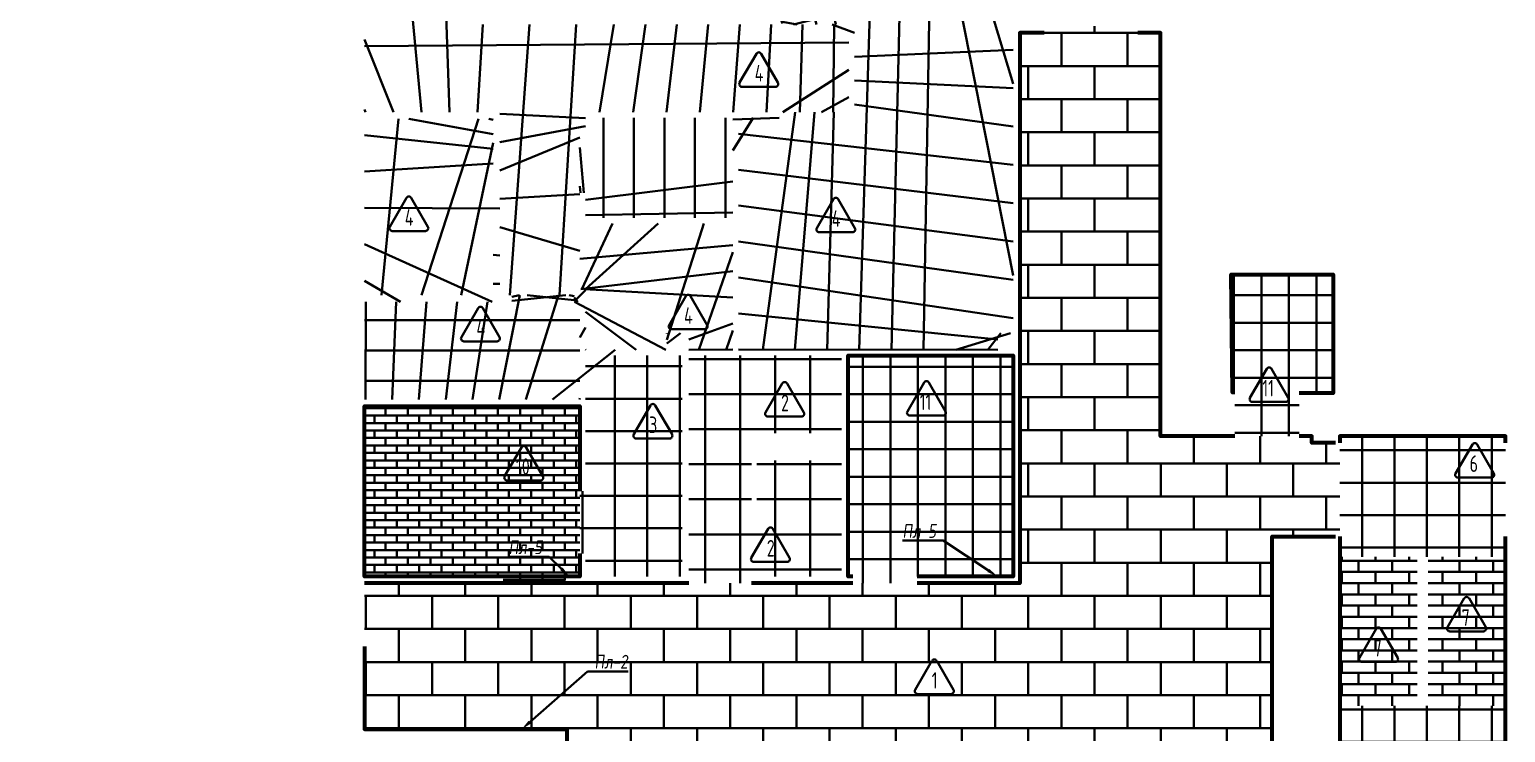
# Model space of a CAD drawing. Header units: millimetres. Extents: x -510890 to 418982, y -118257 to 141350.
# Drawn here: x -214984 to -188234, y -32928 to -20183 of the extents above; entities that cross this region are included whole.
import ezdxf
from ezdxf import colors
from ezdxf.entities.mleader import LeaderData, LeaderLine
from ezdxf.enums import TextEntityAlignment as Align
from ezdxf.math import Vec2, Vec3

# ---------------------------------------------------------------- set-up
doc = ezdxf.new("R2010")
doc.units = ezdxf.units.MM
doc.layers.add('АР_Площадь контур', color=220, linetype='Continuous', lineweight=35, plot=False)
doc.styles.add('ISOCPEUR', font='isocpeur.ttf', dxfattribs={"height": 799.9999999999999})
doc.styles.add('Архитект', font='isocpeur.ttf', dxfattribs={"width": 0.8, "oblique": 8})
pattern_1 = [(90, (2999.906531600514, -126491.3171925145), (-635, 0), []), (180, (2999.906531600514, -126491.3171925145), (0, -635), [])]
pattern_2 = [(90, (2999.906531600514, -126491.3171925145), (-587.375, 0), []), (180, (2999.906531600514, -126491.3171925145), (-5.684341886080801e-14, -587.375), [])]
pattern_3 = [(0, (209610.4546755736, -28798.59989911701), (0, 203.2254), []), (90, (209610.4546755736, -28798.59989911701), (-304.8, 203.2254), [203.2254, -203.2254])]

msp = doc.modelspace()

# ---------------------------------------------------------------- hatches: boundary and pattern name
at = {"layer": 'АР_Площадь контур', "true_color": 0x0029a3, "transparency": 33554559}
h = msp.add_hatch(dxfattribs=at)
h.set_pattern_fill('ANSI37', color=164, scale=200, angle=45)
h.set_pattern_definition([(90, (-8363950501.02439, -936290026.8987885), (-635, 0), []), (180, (-8363950501.02439, -936290026.8987885), (0, -635), [])])
h.paths.add_polyline_path([(-210020.9071209365, -10699.34681388684), (-214983.9463150883, -10699.37711582987), (-214983.9617215637, -8140.618356786166), (-211434.0038327439, -8140.618356787505), (-211434.003832744, -8373.191680717071), (-208555.4431103935, -8373.191680718148), (-208555.4431103933, -10369.03587074685), (-210020.9071209363, -10369.03587074661)])
h.paths.add_polyline_path([(-209154.0061127236, -16920.72312977618), (-214984.0038327437, -16920.72312977618), (-214984.0038327438, -10819.37711617824), (-209900.9071209365, -10819.34689760018), (-209900.9071209363, -10489.03587074666), (-209785.447857032, -10489.05224812276), (-209785.447857032, -10369.05224812276), (-208655.4478570319, -10369.05224812266), (-208655.4478570319, -10489.05224812266), (-208555.443110393, -10489.03587074685), (-208555.4478570317, -10567.53806520288), (-208435.4478570317, -10567.53806520286), (-208435.4478570317, -11697.53806520299), (-208555.4478570317, -11697.53806520299), (-208555.443110393, -11797.52168782718), (-207693.9159100697, -11797.52168782718), (-207693.9159100697, -13690.6183567862), (-209434.0038327439, -13690.61835678604), (-209434.0038327439, -14090.6183567862), (-209154.0061127236, -14090.64912002792), (-209154.0061127236, -14192.58618467073), (-209034.0108593623, -14192.58618467073), (-209034.0108593623, -15722.58551878176), (-209154.0108593623, -15722.58694259833)])
h.paths.add_polyline_path([(-204662.9172101505, -15249.39105205682), (-207361.933654638, -15248.15226650862), (-207361.933654638, -13690.6183567862), (-207693.9159100697, -13690.63473416201), (-207693.9159100697, -12560.63473416185), (-207593.9159100697, -12560.63473416183), (-207593.9159100697, -11797.52168782718), (-204662.9172101506, -11797.52168782718)])
h.paths.add_polyline_path([(-198293.4749250061, -16756.59433535567), (-207361.933654638, -16756.59433535567), (-207461.933654638, -16756.61071273148), (-207461.933654638, -15626.60946622222), (-207361.9384012767, -15626.60946624043), (-207361.933654638, -15348.15227744295), (-204562.9172101505, -15349.43761727431), (-204562.9172101506, -13691.23502324952), (-203434.0038327439, -13690.61835678621), (-203434.0038327439, -14090.6183567862), (-203034.0038327439, -14090.6183567862), (-203034.0038327439, -13690.61835678621), (-203434.0038327439, -13690.61835678621), (-204562.9172101506, -13691.23502324952), (-204562.9172101506, -11797.52168782718), (-204060.9402299226, -11797.53806520299), (-204060.9402299226, -11697.53806520299), (-202930.9402299224, -11697.53806520299), (-202930.9402299224, -11797.53806520298), (-201022.8229691656, -11797.52168782724), (-201022.8229691656, -13990.90741508769), (-203033.9894601264, -13990.61835781906), (-203033.7570705914, -14090.61905613243), (-200922.7810185102, -14090.92179476754), (-200922.7815287318, -11673.45603388505), (-200300.3684758437, -11673.4722798956), (-200300.3685680346, -11573.47186349917), (-199200.3685680342, -11573.47226850628), (-199200.3684758437, -11673.47227989558), (-199090.8894601967, -11673.45606364894), (-199091.9919437959, -11655.99049998313), (-198344.2828908731, -11655.99011314855), (-198344.2832190678, -11673.4554820227), (-198293.4752541205, -11673.4554846052)])
h.paths.add_polyline_path([(-200133.9502797855, -20090.67213883556), (-200133.9502797855, -21683.57921399888), (-205007.7681187066, -21683.57921399888), (-205007.757420831, -24998.86893128178), (-206462.4298496314, -24998.86893128178), (-206462.4583959363, -21683.68782714663), (-208914.1250021159, -21683.57921399888), (-208914.1250021159, -19640.61835678621), (-209033.9913891628, -19640.61835678621), (-209034.0038327439, -13790.61835678621), (-207461.933654638, -13790.6183567862), (-207461.933654638, -20090.61858587714), (-204729.3452236785, -20090.61858587714)])
h.paths.add_polyline_path([(-209154.0061127236, -19640.61835678617), (-214984.0038327431, -19640.61835678624), (-214984.0038327428, -17040.72312977617), (-209154.0061127236, -17040.7231297761)])
h.paths.add_polyline_path([(-197154.0038327439, -19570.67190974444), (-200133.9502797855, -19570.67190974444), (-200133.9502797855, -19990.61858587719), (-200204.4657723526, -19990.62677456505), (-200204.4657723526, -20090.63496325295), (-201334.4657723526, -20090.63496325294), (-201334.4657723526, -19990.63496325292), (-201694.9182186833, -19990.61858587719), (-201694.918218684, -16856.59433535567), (-199922.4685234039, -16856.59433535567), (-199922.4685234039, -17596.02304482445), (-197154.0038327439, -17596.02304482445)])
h.paths.add_polyline_path([(-197154.0038327439, -25690.6183567862), (-197434.0038327439, -25690.6183567862), (-197434.0038327439, -25990.6183567862), (-202134.4676347243, -25990.6183567862), (-202134.4779752434, -21783.57921399987), (-201369.9765182811, -21783.59559137595), (-201369.9765182811, -21683.59559137468), (-200241.9765182811, -21683.6491443331), (-200241.9765182811, -21783.6491443331), (-200034.0038327439, -21783.6327669573), (-200034.0038327439, -19690.61835678602), (-197434.0038327439, -19690.61835678621), (-197434.0038327439, -20090.6183567862), (-197154.0038327439, -20090.6183567862)])
h.paths.add_polyline_path([(-202234.4735128362, -23599.10911430039), (-204907.7656726215, -23599.10911429946), (-204907.7596739733, -23143.99956344348), (-205007.7420677634, -23144.00012909137), (-205007.7420671389, -22014.00012909137), (-204907.7420681978, -22013.99080791747), (-204907.7587970982, -21783.57921399891), (-202234.4779752434, -21783.57921399984)], flags=17)
h.paths.add_polyline_path([(-206582.4459758683, -24998.82856660586), (-208914.1268698431, -24998.90929595764), (-208914.1231343888, -21803.57921399886), (-206582.4707212183, -21803.57921399888), (-206582.4323320257, -22656.24676203261), (-206462.4323316964, -22656.25525201637), (-206462.4630948993, -24156.25309432984), (-206582.4630948306, -24156.25715284485)])
h.paths.add_polyline_path([(-205007.745499144, -26890.60685681368), (-208914.1264062978, -26890.62985675874), (-208914.1264062978, -25118.86855139926), (-206241.0257954662, -25118.86814969581), (-206240.9546547064, -24998.88530865759), (-205110.1104413283, -24998.88530865759), (-205110.1104413283, -25118.88530865759), (-205007.7557005197, -25118.86796436464)])
h.paths.add_polyline_path([(-203434.0026233667, -25990.6183567862), (-204907.7511467256, -25990.6183567862), (-204907.7635962136, -24892.29015798715), (-205007.7420677634, -24892.29947916105), (-205007.7420677634, -23762.29947916105), (-204907.7581458796, -23762.29015798715), (-204907.7651450337, -23699.10227506553), (-202234.4732670338, -23699.11379900065), (-202234.4676347243, -25990.6183567862), (-203034.0038327439, -25990.6183567862), (-203034.0038327439, -25690.61192358849), (-203434.0026233667, -25690.61192358849)])
at = {"layer": 'АР_Площадь контур', "true_color": 0x000000}
h = msp.add_hatch(dxfattribs=at)
h.set_pattern_fill('AR-B816', color=18, scale=2.954)
h.set_pattern_definition([(0, (2999.906531600514, -126491.3171925145), (0, 600.2528), []), (90, (2999.906531600514, -126491.3171925145), (-600.2528, 600.2528), [600.2528, -600.2528])])
h.paths.add_polyline_path([(-197034.0023937671, -20241.92687094527), (-196595.9305908831, -20241.94331149389), (-196595.930590883, -20121.94323859811), (-194895.9305908831, -20121.94323859803), (-194895.9224386431, -20241.93508635804), (-194484.1250021162, -20241.92686122219), (-194484.1250021161, -27555.61835678614), (-191743.9339438618, -27555.61835678614), (-191743.9386905005, -27675.63473416195), (-191234.10466333, -27675.63473416195), (-191233.9386905005, -29375.63473416196), (-191743.9339438618, -29375.63473416196), (-192463.4233048471, -29375.63473416196), (-192465.4941422016, -33757.45152046331), (-192465.4504508321, -34555.60840242661), (-205243.7711939339, -34556.58818935812), (-205243.8821078701, -32870.60965081202), (-203434.0038327439, -31690.6183567862), (-203434.0038327439, -32090.6183567862), (-203034.0038327439, -32090.6183567862), (-203034.0038327439, -31690.6183567862), (-203434.0038327439, -31690.6183567862), (-205243.8821078701, -32870.60965081202), (-208914.1250021159, -32870.61835442346), (-208914.1250021159, -30220.6183567862), (-197034.0038327439, -30220.61835678617), (-197434.0038327439, -31690.6183567862), (-197434.0038327439, -32090.6183567862), (-197034.0038327439, -32090.6183567862), (-197034.0038327439, -31690.6183567862), (-197434.0038327439, -31690.6183567862), (-197034.0038327439, -30220.61835678617)])
at = {"layer": 'АР_Площадь контур', "true_color": 0x000000, "transparency": 33554687}
h = msp.add_hatch(dxfattribs=at)
h.set_pattern_fill('ANSI37', color=18, scale=157, angle=45, style=0)
h.set_pattern_definition([(90, (209610.4546755736, -25998.59989911701), (-498.475, 0), []), (180, (209610.4546755736, -25998.59989911701), (-5.684341886080801e-14, -498.475), [])])
h.paths.add_polyline_path([(-191354.1307896266, -26775.62468517345), (-191974.1374311736, -26775.65111153783), (-191974.1374311736, -27555.63473416202), (-193141.1374311736, -27555.63473416202), (-193141.1374311736, -26775.65111153783), (-193184.2887983475, -26775.6355528278), (-193184.2887983475, -25547.19991564904), (-193184.2887983475, -24625.63473416205), (-191354.1297487547, -24625.63473416206)])
at = {"layer": 'АР_Площадь контур'}
h = msp.add_hatch(dxfattribs=at)
h.set_pattern_fill('ANSI37', color=3, scale=185, angle=45)
h.set_pattern_definition([(90, (215598.282578458, 54768.5593379846), (-587.375, 0), []), (180, (215598.282578458, 54768.5593379846), (-5.684341886080801e-14, -587.375), [])])
h.paths.add_polyline_path([(-203153.9730990308, -30100.60487370769), (-204907.3763766541, -30100.61841025067), (-204907.4701775588, -29681.82858722936), (-205007.7728311184, -29681.61595974256), (-205007.7420680231, -28551.60919885063), (-204907.5639784635, -28551.82858722936), (-204907.7515802729, -26090.60656432543), (-203154.0046104231, -26090.6183567862)])
at = {"layer": 'АР_Площадь контур', "true_color": 0x000000}
h = msp.add_hatch(dxfattribs=at)
h.set_pattern_fill('ANSI37', color=18, scale=200, angle=45)
h.set_pattern_definition(pattern_1)
h.paths.add_polyline_path([(-201901.0407163414, -30221.09382096443), (-203034.0809416597, -30220.14289260793), (-203033.9923105353, -26090.6945632614), (-200268.1626527886, -26090.54084436356), (-200268.1534991356, -27498.53772069507), (-201900.9758012784, -27498.54315293756)])
at = {"layer": 'АР_Площадь контур', "true_color": 0x000000, "transparency": 33554687}
h = msp.add_hatch(dxfattribs=at)
h.set_pattern_fill('ANSI37', color=18, scale=157, angle=45, style=0)
h.set_pattern_definition([(90, (2999.906531600514, -126491.3171925145), (-498.475, 0), []), (180, (2999.906531600514, -126491.3171925145), (-5.684341886080801e-14, -498.475), [])])
h.paths.add_polyline_path([(-197153.9993782295, -30100.61333229098), (-198898.9853557898, -30100.24453692673), (-198899.1651672579, -30220.61835678617), (-200064.0774141384, -30220.61835678618), (-200063.9754088735, -30100.63473416198), (-200148.1534557954, -30100.6163821817), (-200148.1439625184, -26090.61402712546), (-197154.0082872583, -26090.61568734727)])
at = {"layer": 'АР_Площадь контур'}
h = msp.add_hatch(dxfattribs=at)
h.set_pattern_fill('AR-BRSTD', color=4, scale=2)
h.set_pattern_definition([(0, (2999.906531600514, -126491.3171925145), (0, 135.4836), []), (90, (2999.906531600514, -126491.3171925145), (-203.2, 135.4836), [135.4836, -135.4836])])
h.paths.add_polyline_path([(-205007.7339059115, -30100.6183567862), (-205265.5097112991, -30100.61829230614), (-205268.5097123614, -30220.63478059971), (-206398.5097123614, -30220.63478059971), (-206398.5097116634, -30100.6183014085), (-208914.1237861164, -30100.61835678614), (-208914.1262181152, -27010.6183567862), (-205007.7407368574, -27010.6183567862)])
at = {"layer": 'АР_Площадь контур', "true_color": 0x000000}
h = msp.add_hatch(dxfattribs=at)
h.set_pattern_fill('ANSI37', color=18, scale=185, angle=45)
h.set_pattern_definition(pattern_2)
h.paths.add_polyline_path([(-188234.0210363748, -27555.61835681681), (-191233.973634942, -27555.61835681681), (-191233.973634942, -29745.63473416212), (-188234.0210363748, -29745.63473416212)])
h = msp.add_hatch(dxfattribs=at)
h.set_pattern_fill('ANSI37', color=18, scale=200, angle=45)
h.set_pattern_definition(pattern_1)
h.paths.add_polyline_path([(-200268.1363117967, -30100.61202634311), (-201800.9646867705, -30100.61202634311), (-201800.9741979136, -30000.65543251928), (-201900.9443665504, -30000.65543251928), (-201900.9347195833, -28970.65218833336), (-201800.9741979136, -28970.65543251928), (-201800.9368529533, -27996.2152010458), (-200268.1462867599, -27996.26647893636)])
at = {"layer": 'АР_Площадь контур', "true_color": 0xffffff}
h = msp.add_hatch(dxfattribs=at)
h.set_pattern_fill('AR-BRSTD', scale=3)
h.set_pattern_definition(pattern_3)
h.paths.add_polyline_path([(-191233.973634942, -29745.63473416212), (-189833.3317473908, -29745.63473416212), (-189833.3317473908, -32445.63473416224), (-191233.973634942, -32445.63473416224)])
h = msp.add_hatch(dxfattribs=at)
h.set_pattern_fill('AR-BRSTD', scale=3)
h.set_pattern_definition(pattern_3)
h.paths.add_polyline_path([(-189634.6504638585, -29745.63473416212), (-188234.0085793823, -29745.63473416212), (-188234.0085793823, -32445.63473416212), (-189634.6504638585, -32445.63473416212)])
at = {"layer": 'АР_Площадь контур', "true_color": 0x000000}
h = msp.add_hatch(dxfattribs=at)
h.set_pattern_fill('ANSI37', color=18, scale=185, angle=45)
h.set_pattern_definition(pattern_2)
h.paths.add_polyline_path([(-191233.973634942, -32445.63473416212), (-188234.0085793823, -32445.63473416212), (-188234.0085793823, -34555.63473416198), (-191233.973634942, -34555.63473416198)])

# ---------------------------------------------------------------- linework, layer by layer
at = {"layer": 'АР_Площадь контур', "color": 201, "lineweight": 60, "true_color": 0xe181fe}
for points in [[(-196595.9305908831, -20241.94331149389), (-197034.0085793826, -20241.94324832087), (-197034.0085793826, -30220.63473416198), (-198899.165191722, -30220.63473416198)], [(-193140.973634942, -27555.63473416195), (-194484.1297487547, -27555.63473416201), (-194484.1297487547, -20241.943238598), (-194895.9305908831, -20241.94323859803)], [(-191313.9386905005, -27675.63473416195), (-191743.9386905005, -27675.63473416195), (-191743.9386905005, -27555.63473416201), (-191973.973634942, -27555.63473416201)], [(-192465.4941422016, -33755.25685312197), (-192465.4941422016, -29375.63473416196), (-191313.9386905005, -29375.63473416196)], [(-205265.5097067346, -30220.63478916183), (-208914.1297487546, -30220.63473416198)], [(-203033.9782245644, -30220.61766374701), (-205265.5097067346, -30220.63473416198)], [(-200064.0774141384, -30220.63473416198), (-201901.0450639366, -30220.63473416198)], [(-208914.1297487546, -31370.63473416201), (-208914.1261916557, -32870.63473179083), (-205243.8970801203, -32870.37106137223), (-205243.8969238299, -34555.63485797376), (-203908.847201093, -34555.63473416201)]]:
    msp.add_lwpolyline(points, dxfattribs=at)
at = {"layer": 'АР_Площадь контур', "linetype": 'Continuous'}
for points in [[(-202070.8666214022, -21221.71459916934), (-201464.6486806729, -21221.71459916911, 0.5773494962845065), (-201421.347431556, -21146.71483647347), (-201724.4563160725, -20621.7148482653, 0.5773541042744643), (-201811.059144084, -20621.7148482653), (-202114.1678060477, -21146.71445100197, 0.5773491286020777), (-202070.8666214022, -21221.71459916934, 1.710881644036777e-06)], [(-208411.9317211957, -23836.81488521352), (-207805.7137804664, -23836.81488521329, 0.5773494962845065), (-207762.4125313495, -23761.81512251766), (-208065.521415866, -23236.81513430948, 0.5773541042744643), (-208152.1242438775, -23236.81513430948), (-208455.2329058412, -23761.81473704615, 0.5773491286020777), (-208411.9317211957, -23836.81488521352, 1.710881644036777e-06)], [(-200672.7127973783, -23858.05210402074), (-200066.494856649, -23858.05210402051, 0.5773494962845065), (-200023.1936075321, -23783.05234132487), (-200326.3024920486, -23258.0523531167, 0.5773541042744643), (-200412.9053200601, -23258.0523531167), (-200716.0139820238, -23783.05195585337, 0.5773491286020777), (-200672.7127973783, -23858.05210402074, 1.710881644036777e-06)], [(-203350.7281011112, -25616.8525085624), (-202744.5101603819, -25616.85250856217, 0.5773494962845065), (-202701.208911265, -25541.85274586653), (-203004.3177957815, -25016.85275765836, 0.5773541042744643), (-203090.920623793, -25016.85275765836), (-203394.0292857568, -25541.85236039503, 0.5773491286020777), (-203350.7281011112, -25616.8525085624, 1.710881644036777e-06)], [(-207114.1708957973, -25836.55563665998), (-206507.952955068, -25836.55563665974, 0.5773494962845065), (-206464.6517059511, -25761.55587396411), (-206767.7605904676, -25236.55588575594, 0.5773541042744643), (-206854.3634184791, -25236.55588575594), (-207157.4720804428, -25761.55548849261, 0.5773491286020777), (-207114.1708957973, -25836.55563665998, 1.710881644036777e-06)], [(-192821.6643360964, -26936.1945916044), (-192215.446395367, -26936.19459160417, 0.5773494962845065), (-192172.1451462501, -26861.19482890853), (-192475.2540307667, -26336.19484070036, 0.5773541042744643), (-192561.8568587782, -26336.19484070036), (-192864.9655207419, -26861.19444343703, 0.5773491286020777), (-192821.6643360964, -26936.1945916044, 1.710881644036777e-06)], [(-201600.8669397858, -27201.23724690195), (-200994.6489990564, -27201.23724690172, 0.5773494962845065), (-200951.3477499395, -27126.23748420609), (-201254.4566344561, -26601.23749599791, 0.5773541042744643), (-201341.0594624676, -26601.23749599791), (-201644.1681244313, -27126.23709873459, 0.5773491286020777), (-201600.8669397858, -27201.23724690195, 1.710881644036777e-06)], [(-199030.8225426314, -27183.35797132551), (-198424.6046019021, -27183.35797132528, 0.5773494962845065), (-198381.3033527852, -27108.35820862964), (-198684.4122373017, -26583.35822042147, 0.5773541042744643), (-198771.0150653132, -26583.35822042147), (-199074.1237272769, -27108.35782315814, 0.5773491286020777), (-199030.8225426314, -27183.35797132551, 1.710881644036777e-06)], [(-203988.921928367, -27596.85584644973), (-203382.7039876377, -27596.85584644949, 0.5773494962845065), (-203339.4027385208, -27521.85608375386), (-203642.5116230373, -26996.85609554569, 0.5773541042744643), (-203729.1144510488, -26996.85609554569), (-204032.2231130125, -27521.85569828236, 0.5773491286020777), (-203988.921928367, -27596.85584644973, 1.710881644036777e-06)], [(-206329.2561439233, -28358.76870969775), (-205723.0382031939, -28358.76870969752, 0.5773494962845065), (-205679.736954077, -28283.76894700189), (-205982.8458385936, -27758.76895879371, 0.5773541042744643), (-206069.4486666051, -27758.76895879371), (-206372.5573285688, -28283.76856153039, 0.5773491286020777), (-206329.2561439233, -28358.76870969775, 1.710881644036777e-06)], [(-189094.5244846571, -28306.25220733205), (-188488.3065439278, -28306.25220733182, 0.5773494962845065), (-188445.0052948109, -28231.25244463619), (-188748.1141793274, -27706.25245642801, 0.5773541042744643), (-188834.7170073389, -27706.25245642801), (-189137.8256693026, -28231.25205916468, 0.5773491286020777), (-189094.5244846571, -28306.25220733205, 1.710881644036777e-06)], [(-201858.6976948477, -29834.89085803669), (-201252.4797541184, -29834.89085803646, 0.5773494962845065), (-201209.1785050015, -29759.89109534083), (-201512.287389518, -29234.89110713265, 0.5773541042744643), (-201598.8902175295, -29234.89110713265), (-201901.9988794932, -29759.89070986932, 0.5773491286020777), (-201858.6976948477, -29834.89085803669, 1.710881644036777e-06)], [(-189241.0728117215, -31095.6347341623), (-188634.8548709921, -31095.63473416206, 0.5773494962845065), (-188591.5536218752, -31020.63497146643), (-188894.6625063918, -30495.63498325826, 0.5773541042744643), (-188981.2653344033, -30495.63498325826), (-189284.373996367, -31020.63458599493, 0.5773491286020777), (-189241.0728117215, -31095.6347341623, 1.710881644036777e-06)], [(-190836.7616615311, -31649.47333481543), (-190230.5437208017, -31649.4733348152, 0.5773494962845065), (-190187.2424716848, -31574.47357211957), (-190490.3513562013, -31049.47358391139, 0.5773541042744643), (-190576.9541842128, -31049.47358391139), (-190880.0628461766, -31574.47318664807, 0.5773491286020777), (-190836.7616615311, -31649.47333481543, 1.710881644036777e-06)], [(-198889.1556548346, -32230.38854472723), (-198282.9377141052, -32230.38854472699, 0.5773494962845065), (-198239.6364649883, -32155.38878203136), (-198542.7453495049, -31630.38879382319, 0.5773541042744643), (-198629.3481775164, -31630.38879382319), (-198932.4568394801, -32155.38839655986, 0.5773491286020777), (-198889.1556548346, -32230.38854472723, 1.710881644036777e-06)]]:
    msp.add_lwpolyline(points, format="xyb", dxfattribs=at)
at = {"layer": 'АР_Площадь контур', "lineweight": 60}
for points in [[(-193140.9736349421, -26767.09049513644), (-193184.1297487546, -26767.09049513644), (-193204.1296174067, -24625.63473416203), (-191354.1297487547, -24625.63700169994), (-191354.1297487547, -26775.63246662413), (-191973.9736349421, -26775.63473416201)], [(-200063.9754088735, -30100.63473416198), (-200148.1378633657, -30100.63538867304), (-200148.1690481714, -26090.63473416201), (-197154.0085793826, -26090.63473416201), (-197154.0085793826, -30100.63473416198), (-198898.9859386569, -30100.63473416198)], [(-205007.7420680232, -29681.82858722936), (-205007.7420680232, -30100.63473416198), (-208914.1297487546, -30100.63473416198), (-208914.1297487546, -27010.63473416201), (-205007.7420680232, -27010.63473416201), (-205007.7420680231, -28551.60919885063)], [(-188233.973634942, -27675.63473416201), (-188234.0210363748, -27555.63473416201), (-191233.973634942, -27555.63473416201), (-191233.9386905005, -27675.63473416195)], [(-191233.9386905005, -29375.63473416196), (-191233.9213399707, -34555.62338063599), (-188234.0085794423, -34555.6436181403), (-188233.973634942, -29375.63473416201)]]:
    msp.add_lwpolyline(points, dxfattribs=at)

# ---------------------------------------------------------------- texts
at = {"layer": 'АР_Площадь контур', "linetype": 'Continuous', "style": 'ISOCPEUR', "width": 0.7}
for s, p in [('4', (-201762.3503283936, -21124.91627173453)), ('4', (-208103.4154281871, -23740.01655777871)), ('4', (-200364.1965043697, -23761.25377658593)), ('4', (-203042.2118081027, -25520.05418112759)), ('4', (-206805.6546027887, -25739.75730922517)), ('11', (-192535.207616524, -26834.49892455595)), ('2', (-201292.3506467772, -27104.43891946715)), ('11', (-198744.365823059, -27081.66230427706)), ('3', (-203680.4056353584, -27500.05751901492)), ('10', (-206042.7994243508, -28257.0730426493)), ('6', (-188808.0677650847, -28204.5565402836)), ('2', (-201550.1814018391, -29738.09253060188)), ('7', (-188954.6160921491, -30993.93906711385)), ('7', (-190550.3049419586, -31547.77766776698)), ('1', (-198580.639361826, -32133.59021729242))]:
    msp.add_text(s, height=300, dxfattribs=at).set_placement(p, align=Align.CENTER)

# ---------------------------------------------------------------- leaders
at = {"layer": 'АР_Площадь контур'}
ml = msp.add_multileader_mtext('Standard', dxfattribs=at)
ml.set_content('Пл-5', color=256, style='Архитект')
ml.set_leader_properties(color=256, linetype='ByLayer', lineweight=-1)
ml.build(insert=Vec2(0, 0))
ml.multileader.update_dxf_attribs({"text_left_attachment_type": 6, "text_right_attachment_type": 6, "dogleg_length": 25, "arrow_head_size": 200})
ctx = ml.context
ctx.base_point, ctx.char_height, ctx.arrow_head_size, ctx.landing_gap_size, ctx.plane_origin = Vec3(-199263.5147975868, -29450.26716101975), 250, 200, 100, Vec3(-212987.0583125483, -29348.00518193622)
ctx.left_attachment, ctx.right_attachment = 6, 6
notes = []
notes.append((ctx, [(0, (1, 1, 0), (-198428.2443802356, -29450.26716101975), (-1, 0), 25, [(1, [(-197438.3663732244, -30100.63473416198)], 0, [])])]))
ctx.mtext.insert, ctx.mtext.width, ctx.mtext.defined_height, ctx.mtext.line_spacing_style, ctx.mtext.flow_direction = Vec3(-199163.5147975869, -29150.26716101975), 3549.472404370372, 1007.55480667577, 2, 5
ml = msp.add_multileader_mtext('Standard', dxfattribs=at)
ml.set_content('Пл-5', color=256, style='Архитект')
ml.set_leader_properties(color=256, linetype='ByLayer', lineweight=-1)
ml.build(insert=Vec2(0, 0))
ml.multileader.update_dxf_attribs({"text_left_attachment_type": 6, "text_right_attachment_type": 6, "dogleg_length": 25, "arrow_head_size": 200})
ctx = ml.context
ctx.base_point, ctx.char_height, ctx.arrow_head_size, ctx.landing_gap_size, ctx.plane_origin = Vec3(-206402.7506311742, -29745.03921677742), 250, 200, 100, Vec3(-219641.9326967953, -28066.79557113296)
ctx.left_attachment, ctx.right_attachment = 6, 6
notes.append((ctx, [(0, (1, 1, 0), (-205567.480213823, -29745.03921677742), (-1, 0), 25, [(1, [(-205199.9703384887, -30100.63473416198)], 0, [])])]))
ctx.mtext.insert, ctx.mtext.width, ctx.mtext.defined_height, ctx.mtext.line_spacing_style, ctx.mtext.flow_direction = Vec3(-206302.7506311742, -29445.03921677742), 3549.472404370372, 1007.55480667577, 2, 5
ml = msp.add_multileader_mtext('Standard', dxfattribs=at)
ml.set_content('Пл-2', color=256, style='Архитект')
ml.set_leader_properties(color=256, linetype='ByLayer', lineweight=-1)
ml.build(insert=Vec2(0, 0))
ml.multileader.update_dxf_attribs({"text_left_attachment_type": 6, "text_right_attachment_type": 6, "dogleg_length": 25, "arrow_head_size": 200})
ctx = ml.context
ctx.base_point, ctx.char_height, ctx.arrow_head_size, ctx.landing_gap_size, ctx.plane_origin = Vec3(-204845.5319428607, -31819.80972560832), 250, 200, 100, Vec3(-218446.8623298061, -31502.31999680591)
ctx.left_attachment, ctx.right_attachment = 6, 6
notes.append((ctx, [(1, (1, 1, 0), (-204870.5319428607, -31819.80972560832), (1, 0), 25, [(1, [(-206065.7799735846, -32870.43010569888)], 0, [])])]))
ctx.mtext.insert, ctx.mtext.width, ctx.mtext.defined_height, ctx.mtext.line_spacing_style, ctx.mtext.flow_direction = Vec3(-204745.5319428607, -31519.80972560832), 3549.472404370372, 1007.55480667577, 2, 5
for ctx, leaders in notes:
    for number, flags, end, landing, length, lines in leaders:
        leader = LeaderData()
        leader.index, (leader.has_last_leader_line, leader.has_dogleg_vector, leader.attachment_direction) = number, flags
        leader.last_leader_point, leader.dogleg_vector, leader.dogleg_length = Vec3(end), Vec3(landing), length
        for number, points, colour, breaks in lines:
            line = LeaderLine()
            line.index, line.vertices, line.color, line.breaks = number, Vec3.list(points), colors.encode_raw_color(colour), breaks
            leader.lines.append(line)
        ctx.leaders.append(leader)

doc.saveas('drawing.dxf')
